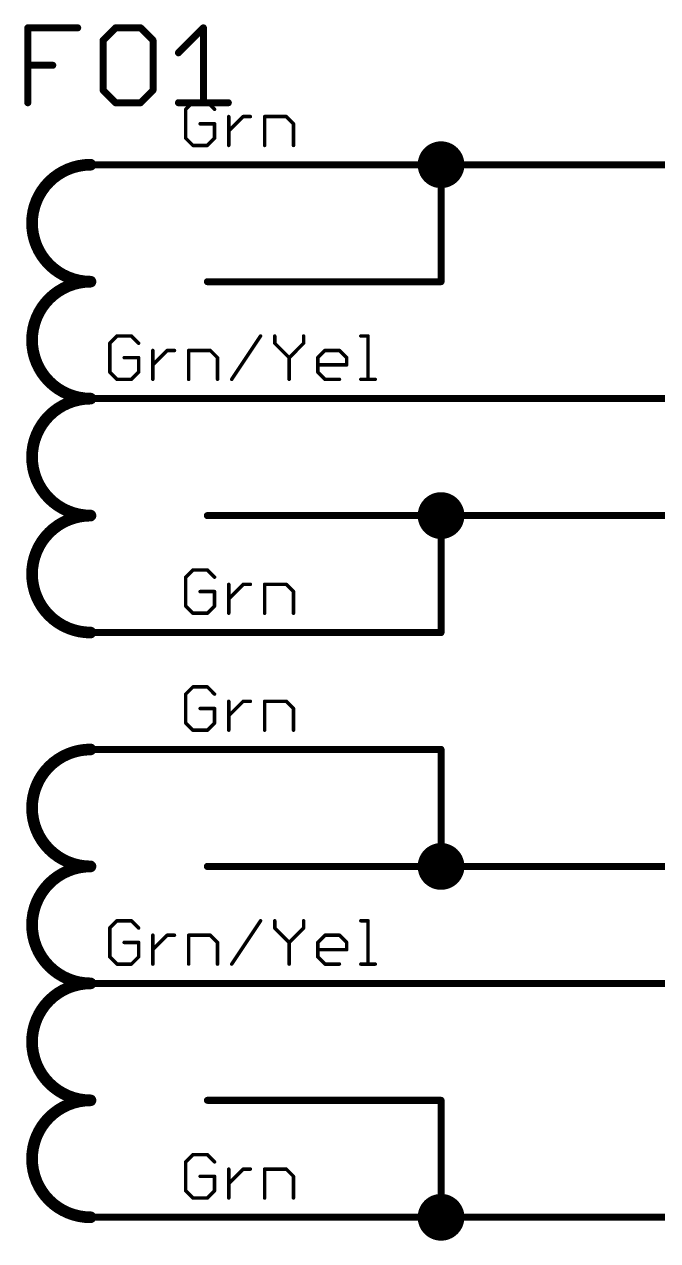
# Model space of a CAD drawing. Extents: x -40 to 215, y -109 to 87.
# Drawn here: x 168.74 to 182.51, y 37.59 to 64.01 of the extents above; entities that cross this region are included whole.
import ezdxf

# ---------------------------------------------------------------- set-up
doc = ezdxf.new("R2010")
doc.units = 0
for name, color, linetype in [('91', 94, 'CONTINUOUS'), ('94', 14, 'CONTINUOUS'), ('95', 251, 'CONTINUOUS')]:
    doc.layers.add(name, color=color, linetype=linetype)

msp = doc.modelspace()

# ---------------------------------------------------------------- linework, layer by layer
at = {"layer": '91'}
for points, const_width in [([(177.8, 60.706, 1), (177.8, 61.214, 1), (177.8, 60.706)], 0.508), ([(175.26, 60.9981, 1), (175.26, 60.9219)], 0.0762), ([(177.8381, 60.96, 1), (177.7619, 60.96)], 0.0762), ([(177.8, 60.9981, 1), (177.8, 60.9219)], 0.0762), ([(177.8, 60.9219, 1), (177.8, 60.9981)], 0.0762), ([(175.26, 58.4581, 1), (175.26, 58.3819)], 0.0762), ([(177.7619, 58.42, 1), (177.8381, 58.42)], 0.0762), ([(177.8, 58.3819, 1), (177.8, 58.4581)], 0.0762), ([(175.26, 55.9181, 1), (175.26, 55.8419)], 0.0762), ([(177.8, 53.086, 1), (177.8, 53.594, 1), (177.8, 53.086)], 0.508), ([(175.26, 53.3781, 1), (175.26, 53.3019)], 0.0762), ([(177.8381, 53.34, 1), (177.7619, 53.34)], 0.0762), ([(177.8, 53.3781, 1), (177.8, 53.3019)], 0.0762), ([(177.8, 53.3019, 1), (177.8, 53.3781)], 0.0762), ([(175.26, 50.8381, 1), (175.26, 50.7619)], 0.0762), ([(177.7619, 50.8, 1), (177.8381, 50.8)], 0.0762), ([(177.8, 50.7619, 1), (177.8, 50.8381)], 0.0762), ([(175.26, 48.2981, 1), (175.26, 48.2219)], 0.0762), ([(177.8381, 48.26, 1), (177.7619, 48.26)], 0.0762), ([(177.8, 48.2219, 1), (177.8, 48.2981)], 0.0762), ([(177.8, 45.466, 1), (177.8, 45.974, 1), (177.8, 45.466)], 0.508), ([(175.26, 45.7581, 1), (175.26, 45.6819)], 0.0762), ([(177.8, 45.7581, 1), (177.8, 45.6819)], 0.0762), ([(177.7619, 45.72, 1), (177.8381, 45.72)], 0.0762), ([(177.8, 45.6819, 1), (177.8, 45.7581)], 0.0762), ([(175.26, 43.2181, 1), (175.26, 43.1419)], 0.0762), ([(175.26, 40.6781, 1), (175.26, 40.6019)], 0.0762), ([(177.8381, 40.64, 1), (177.7619, 40.64)], 0.0762), ([(177.8, 40.6019, 1), (177.8, 40.6781)], 0.0762), ([(177.8, 37.846, 1), (177.8, 38.354, 1), (177.8, 37.846)], 0.508), ([(175.26, 38.1381, 1), (175.26, 38.0619)], 0.0762), ([(177.8, 38.1381, 1), (177.8, 38.0619)], 0.0762), ([(177.7619, 38.1, 1), (177.8381, 38.1)], 0.0762), ([(177.8, 38.0619, 1), (177.8, 38.1381)], 0.0762)]:
    msp.add_lwpolyline(points, format="xyb", dxfattribs=dict(at, const_width=const_width))
at = {"layer": '91', "const_width": 0.1524}
for points in [[(175.26, 60.96), (177.8, 60.96)], [(177.8, 60.96), (177.8, 58.42)], [(182.88, 60.96), (177.8, 60.96)], [(177.8, 58.42), (175.26, 58.42)], [(175.26, 55.88), (200.66, 55.88)], [(175.26, 53.34), (177.8, 53.34)], [(177.8, 53.34), (177.8, 50.8)], [(182.88, 53.34), (177.8, 53.34)], [(177.8, 50.8), (175.26, 50.8)], [(175.26, 48.26), (177.8, 48.26)], [(177.8, 48.26), (177.8, 45.72)], [(177.8, 45.72), (175.26, 45.72)], [(182.88, 45.72), (177.8, 45.72)], [(200.66, 43.18), (175.26, 43.18)], [(175.26, 40.64), (177.8, 40.64)], [(177.8, 40.64), (177.8, 38.1)], [(177.8, 38.1), (175.26, 38.1)], [(182.88, 38.1), (177.8, 38.1)]]:
    msp.add_lwpolyline(points, dxfattribs=at)
at = {"layer": '94'}
for points, const_width in [([(172.4069, 62.3197), (172.2501, 62.1629)], 0.0762), ([(172.7204, 62.3197), (172.4069, 62.3197)], 0.0762), ([(172.8772, 62.1629), (172.7204, 62.3197)], 0.0762), ([(172.2501, 62.1629), (172.2501, 61.5359)], 0.0762), ([(172.8772, 61.8494), (172.5636, 61.8494)], 0.0762), ([(172.8772, 61.5359), (172.8772, 61.8494)], 0.0762), ([(173.1856, 61.3791), (173.1856, 62.0062)], 0.0762), ([(173.1856, 61.6926), (173.4992, 62.0062)], 0.0762), ([(173.4992, 62.0062), (173.6559, 62.0062)], 0.0762), ([(173.9652, 61.3791), (173.9652, 62.0062)], 0.0762), ([(173.9652, 62.0062), (174.4355, 62.0062)], 0.0762), ([(174.4355, 62.0062), (174.5923, 61.8494)], 0.0762), ([(174.5923, 61.8494), (174.5923, 61.3791)], 0.0762), ([(172.2501, 61.5359), (172.4069, 61.3791)], 0.0762), ([(172.7204, 61.3791), (172.8772, 61.5359)], 0.0762), ([(172.4069, 61.3791), (172.7204, 61.3791)], 0.0762), ([(175.26, 60.96), (170.18, 60.96)], 0.1524), ([(175.26, 58.42), (172.72, 58.42)], 0.1524), ([(170.7559, 57.2397), (170.5991, 57.0829)], 0.0762), ([(170.5991, 57.0829), (170.5991, 56.4559)], 0.0762), ([(171.0694, 57.2397), (170.7559, 57.2397)], 0.0762), ([(171.2262, 57.0829), (171.0694, 57.2397)], 0.0762), ([(173.2497, 56.2991), (173.8768, 57.2397)], 0.0762), ([(174.1853, 57.2397), (174.1853, 57.0829)], 0.0762), ([(174.1853, 57.0829), (174.4988, 56.7694)], 0.0762), ([(174.4988, 56.7694), (174.8123, 57.0829)], 0.0762), ([(174.8123, 57.0829), (174.8123, 57.2397)], 0.0762), ([(176.0563, 57.2397), (176.2131, 57.2397)], 0.0762), ([(176.2131, 57.2397), (176.2131, 56.2991)], 0.0762), ([(171.2262, 56.7694), (170.9126, 56.7694)], 0.0762), ([(171.2262, 56.4559), (171.2262, 56.7694)], 0.0762), ([(171.5346, 56.2991), (171.5346, 56.9262)], 0.0762), ([(171.5346, 56.6126), (171.8482, 56.9262)], 0.0762), ([(171.8482, 56.9262), (172.0049, 56.9262)], 0.0762), ([(172.3142, 56.2991), (172.3142, 56.9262)], 0.0762), ([(172.3142, 56.9262), (172.7845, 56.9262)], 0.0762), ([(172.7845, 56.9262), (172.9413, 56.7694)], 0.0762), ([(172.9413, 56.7694), (172.9413, 56.2991)], 0.0762), ([(174.4988, 56.7694), (174.4988, 56.2991)], 0.0762), ([(175.1208, 56.7694), (175.2775, 56.9262)], 0.0762), ([(175.1208, 56.4559), (175.1208, 56.7694)], 0.0762), ([(175.2775, 56.9262), (175.5911, 56.9262)], 0.0762), ([(175.5911, 56.9262), (175.7478, 56.7694)], 0.0762), ([(175.7478, 56.7694), (175.7478, 56.6126)], 0.0762), ([(175.7478, 56.6126), (175.1208, 56.6126)], 0.0762), ([(170.5991, 56.4559), (170.7559, 56.2991)], 0.0762), ([(170.7559, 56.2991), (171.0694, 56.2991)], 0.0762), ([(171.0694, 56.2991), (171.2262, 56.4559)], 0.0762), ([(175.2775, 56.2991), (175.1208, 56.4559)], 0.0762), ([(175.5911, 56.2991), (175.2775, 56.2991)], 0.0762), ([(176.0563, 56.2991), (176.3698, 56.2991)], 0.0762), ([(175.26, 55.88), (170.18, 55.88)], 0.1524), ([(175.26, 53.34), (172.72, 53.34)], 0.1524), ([(172.4069, 52.1597), (172.2501, 52.0029)], 0.0762), ([(172.7204, 52.1597), (172.4069, 52.1597)], 0.0762), ([(172.8772, 52.0029), (172.7204, 52.1597)], 0.0762), ([(172.2501, 52.0029), (172.2501, 51.3759)], 0.0762), ([(173.1856, 51.2191), (173.1856, 51.8462)], 0.0762), ([(173.1856, 51.5326), (173.4992, 51.8462)], 0.0762), ([(173.4992, 51.8462), (173.6559, 51.8462)], 0.0762), ([(173.9652, 51.2191), (173.9652, 51.8462)], 0.0762), ([(173.9652, 51.8462), (174.4355, 51.8462)], 0.0762), ([(174.4355, 51.8462), (174.5923, 51.6894)], 0.0762), ([(172.8772, 51.6894), (172.5636, 51.6894)], 0.0762), ([(172.8772, 51.3759), (172.8772, 51.6894)], 0.0762), ([(174.5923, 51.6894), (174.5923, 51.2191)], 0.0762), ([(172.2501, 51.3759), (172.4069, 51.2191)], 0.0762), ([(172.4069, 51.2191), (172.7204, 51.2191)], 0.0762), ([(172.7204, 51.2191), (172.8772, 51.3759)], 0.0762), ([(175.26, 50.8), (170.18, 50.8)], 0.1524), ([(172.4069, 49.6197), (172.2501, 49.4629)], 0.0762), ([(172.2501, 49.4629), (172.2501, 48.8359)], 0.0762), ([(172.7204, 49.6197), (172.4069, 49.6197)], 0.0762), ([(172.8772, 49.4629), (172.7204, 49.6197)], 0.0762), ([(172.8772, 49.1494), (172.5636, 49.1494)], 0.0762), ([(172.8772, 48.8359), (172.8772, 49.1494)], 0.0762), ([(173.1856, 48.6791), (173.1856, 49.3062)], 0.0762), ([(173.1856, 48.9926), (173.4992, 49.3062)], 0.0762), ([(173.4992, 49.3062), (173.6559, 49.3062)], 0.0762), ([(173.9652, 48.6791), (173.9652, 49.3062)], 0.0762), ([(173.9652, 49.3062), (174.4355, 49.3062)], 0.0762), ([(174.4355, 49.3062), (174.5923, 49.1494)], 0.0762), ([(174.5923, 49.1494), (174.5923, 48.6791)], 0.0762), ([(172.2501, 48.8359), (172.4069, 48.6791)], 0.0762), ([(172.7204, 48.6791), (172.8772, 48.8359)], 0.0762), ([(172.4069, 48.6791), (172.7204, 48.6791)], 0.0762), ([(175.26, 48.26), (170.18, 48.26)], 0.1524), ([(175.26, 45.72), (172.72, 45.72)], 0.1524), ([(170.7559, 44.5397), (170.5991, 44.3829)], 0.0762), ([(170.5991, 44.3829), (170.5991, 43.7559)], 0.0762), ([(171.0694, 44.5397), (170.7559, 44.5397)], 0.0762), ([(171.2262, 44.3829), (171.0694, 44.5397)], 0.0762), ([(173.2497, 43.5991), (173.8768, 44.5397)], 0.0762), ([(174.1853, 44.5397), (174.1853, 44.3829)], 0.0762), ([(174.1853, 44.3829), (174.4988, 44.0694)], 0.0762), ([(174.4988, 44.0694), (174.8123, 44.3829)], 0.0762), ([(174.8123, 44.3829), (174.8123, 44.5397)], 0.0762), ([(176.0563, 44.5397), (176.2131, 44.5397)], 0.0762), ([(176.2131, 44.5397), (176.2131, 43.5991)], 0.0762), ([(171.5346, 43.5991), (171.5346, 44.2262)], 0.0762), ([(171.5346, 43.9126), (171.8482, 44.2262)], 0.0762), ([(171.8482, 44.2262), (172.0049, 44.2262)], 0.0762), ([(172.3142, 43.5991), (172.3142, 44.2262)], 0.0762), ([(172.3142, 44.2262), (172.7845, 44.2262)], 0.0762), ([(172.7845, 44.2262), (172.9413, 44.0694)], 0.0762), ([(175.1208, 44.0694), (175.2775, 44.2262)], 0.0762), ([(175.2775, 44.2262), (175.5911, 44.2262)], 0.0762), ([(175.5911, 44.2262), (175.7478, 44.0694)], 0.0762), ([(171.2262, 44.0694), (170.9126, 44.0694)], 0.0762), ([(171.2262, 43.7559), (171.2262, 44.0694)], 0.0762), ([(172.9413, 44.0694), (172.9413, 43.5991)], 0.0762), ([(174.4988, 44.0694), (174.4988, 43.5991)], 0.0762), ([(175.1208, 43.7559), (175.1208, 44.0694)], 0.0762), ([(175.7478, 43.9126), (175.1208, 43.9126)], 0.0762), ([(175.7478, 44.0694), (175.7478, 43.9126)], 0.0762), ([(170.5991, 43.7559), (170.7559, 43.5991)], 0.0762), ([(170.7559, 43.5991), (171.0694, 43.5991)], 0.0762), ([(171.0694, 43.5991), (171.2262, 43.7559)], 0.0762), ([(175.2775, 43.5991), (175.1208, 43.7559)], 0.0762), ([(175.5911, 43.5991), (175.2775, 43.5991)], 0.0762), ([(176.0563, 43.5991), (176.3698, 43.5991)], 0.0762), ([(175.26, 43.18), (170.18, 43.18)], 0.1524), ([(175.26, 40.64), (172.72, 40.64)], 0.1524), ([(172.4069, 39.4597), (172.2501, 39.3029)], 0.0762), ([(172.7204, 39.4597), (172.4069, 39.4597)], 0.0762), ([(172.8772, 39.3029), (172.7204, 39.4597)], 0.0762), ([(172.2501, 39.3029), (172.2501, 38.6759)], 0.0762), ([(173.1856, 38.5191), (173.1856, 39.1462)], 0.0762), ([(173.1856, 38.8326), (173.4992, 39.1462)], 0.0762), ([(173.4992, 39.1462), (173.6559, 39.1462)], 0.0762), ([(173.9652, 38.5191), (173.9652, 39.1462)], 0.0762), ([(173.9652, 39.1462), (174.4355, 39.1462)], 0.0762), ([(174.4355, 39.1462), (174.5923, 38.9894)], 0.0762), ([(172.8772, 38.9894), (172.5636, 38.9894)], 0.0762), ([(172.8772, 38.6759), (172.8772, 38.9894)], 0.0762), ([(174.5923, 38.9894), (174.5923, 38.5191)], 0.0762), ([(172.2501, 38.6759), (172.4069, 38.5191)], 0.0762), ([(172.7204, 38.5191), (172.8772, 38.6759)], 0.0762), ([(172.4069, 38.5191), (172.7204, 38.5191)], 0.0762), ([(175.26, 38.1), (170.18, 38.1)], 0.1524)]:
    msp.add_lwpolyline(points, dxfattribs=dict(at, const_width=const_width))
for points, const_width in [([(172.4069, 62.3388, 1), (172.4069, 62.3007)], 0.0381), ([(172.4203, 62.3062, 1), (172.3934, 62.3332)], 0.0381), ([(172.7339, 62.3332, 1), (172.7069, 62.3062)], 0.0381), ([(172.7204, 62.3007, 1), (172.7204, 62.3388)], 0.0381), ([(172.2366, 62.1764, 1), (172.2636, 62.1495)], 0.0381), ([(172.2691, 62.1629, 1), (172.2311, 62.1629)], 0.0381), ([(172.8637, 62.1495, 1), (172.8906, 62.1764)], 0.0381), ([(172.5636, 61.8685, 1), (172.5636, 61.8304)], 0.0381), ([(172.8962, 61.8494, 1), (172.8581, 61.8494)], 0.0381), ([(172.8772, 61.8304, 1), (172.8772, 61.8685)], 0.0381), ([(173.2047, 62.0062, 1), (173.1666, 62.0062)], 0.0381), ([(173.4992, 62.0252, 1), (173.4992, 61.9871)], 0.0381), ([(173.5126, 61.9927, 1), (173.4857, 62.0196)], 0.0381), ([(173.6559, 61.9871, 1), (173.6559, 62.0252)], 0.0381), ([(173.9652, 62.0252, 1), (173.9652, 61.9871)], 0.0381), ([(173.9843, 62.0062, 1), (173.9462, 62.0062)], 0.0381), ([(174.449, 62.0196, 1), (174.422, 61.9927)], 0.0381), ([(174.4355, 61.9871, 1), (174.4355, 62.0252)], 0.0381), ([(174.6113, 61.8494, 1), (174.5732, 61.8494)], 0.0381), ([(174.5788, 61.8359, 1), (174.6058, 61.8629)], 0.0381), ([(172.2636, 61.5493, 1), (172.2366, 61.5224)], 0.0381), ([(172.2311, 61.5359, 1), (172.2691, 61.5359)], 0.0381), ([(172.8581, 61.5359, 1), (172.8962, 61.5359)], 0.0381), ([(172.8906, 61.5224, 1), (172.8637, 61.5493)], 0.0381), ([(173.1721, 61.7061, 1), (173.1991, 61.6792)], 0.0381), ([(172.4069, 61.3982, 1), (172.4069, 61.3601)], 0.0381), ([(172.3934, 61.3656, 1), (172.4203, 61.3926)], 0.0381), ([(172.7069, 61.3926, 1), (172.7339, 61.3656)], 0.0381), ([(172.7204, 61.3601, 1), (172.7204, 61.3982)], 0.0381), ([(173.1666, 61.3791, 1), (173.2047, 61.3791)], 0.0381), ([(173.9462, 61.3791, 1), (173.9843, 61.3791)], 0.0381), ([(174.5732, 61.3791, 1), (174.6113, 61.3791)], 0.0381), ([(170.18, 60.96, 1), (170.18, 58.42)], 0.254), ([(170.18, 60.9981, 1), (170.18, 60.9219)], 0.0762), ([(170.18, 60.8965, 1), (170.18, 61.0235)], 0.127), ([(175.26, 60.9219, 1), (175.26, 60.9981)], 0.0762), ([(170.18, 58.42, 1), (170.18, 55.88)], 0.254), ([(170.18, 58.3565, 1), (170.18, 58.4835)], 0.127), ([(170.18, 58.3565, 1), (170.18, 58.4835)], 0.127), ([(172.72, 58.4581, 1), (172.72, 58.3819)], 0.0762), ([(175.26, 58.3819, 1), (175.26, 58.4581)], 0.0762), ([(170.5856, 57.0964, 1), (170.6126, 57.0695)], 0.0381), ([(170.6182, 57.0829, 1), (170.5801, 57.0829)], 0.0381), ([(170.7559, 57.2588, 1), (170.7559, 57.2207)], 0.0381), ([(170.7693, 57.2262, 1), (170.7424, 57.2532)], 0.0381), ([(171.0829, 57.2532, 1), (171.0559, 57.2262)], 0.0381), ([(171.0694, 57.2207, 1), (171.0694, 57.2588)], 0.0381), ([(171.2127, 57.0695, 1), (171.2396, 57.0964)], 0.0381), ([(173.8927, 57.2291, 1), (173.861, 57.2503)], 0.0381), ([(174.2043, 57.2397, 1), (174.1662, 57.2397)], 0.0381), ([(174.1987, 57.0964, 1), (174.1718, 57.0695)], 0.0381), ([(174.1662, 57.0829, 1), (174.2043, 57.0829)], 0.0381), ([(174.8314, 57.2397, 1), (174.7933, 57.2397)], 0.0381), ([(174.7933, 57.0829, 1), (174.8314, 57.0829)], 0.0381), ([(174.8258, 57.0695, 1), (174.7989, 57.0964)], 0.0381), ([(176.0563, 57.2588, 1), (176.0563, 57.2207)], 0.0381), ([(176.2321, 57.2397, 1), (176.194, 57.2397)], 0.0381), ([(176.2131, 57.2207, 1), (176.2131, 57.2588)], 0.0381), ([(170.9126, 56.7885, 1), (170.9126, 56.7504)], 0.0381), ([(171.2452, 56.7694, 1), (171.2071, 56.7694)], 0.0381), ([(171.2262, 56.7504, 1), (171.2262, 56.7885)], 0.0381), ([(171.5537, 56.9262, 1), (171.5156, 56.9262)], 0.0381), ([(171.8482, 56.9452, 1), (171.8482, 56.9071)], 0.0381), ([(171.8616, 56.9127, 1), (171.8347, 56.9396)], 0.0381), ([(172.0049, 56.9071, 1), (172.0049, 56.9452)], 0.0381), ([(172.3142, 56.9452, 1), (172.3142, 56.9071)], 0.0381), ([(172.3333, 56.9262, 1), (172.2952, 56.9262)], 0.0381), ([(172.798, 56.9396, 1), (172.771, 56.9127)], 0.0381), ([(172.7845, 56.9071, 1), (172.7845, 56.9452)], 0.0381), ([(172.9603, 56.7694, 1), (172.9222, 56.7694)], 0.0381), ([(172.9278, 56.7559, 1), (172.9548, 56.7829)], 0.0381), ([(174.5178, 56.7694, 1), (174.4797, 56.7694)], 0.0381), ([(174.4853, 56.7829, 1), (174.5123, 56.7559)], 0.0381), ([(174.4853, 56.7559, 1), (174.5123, 56.7829)], 0.0381), ([(175.1073, 56.7829, 1), (175.1342, 56.7559)], 0.0381), ([(175.1398, 56.7694, 1), (175.1017, 56.7694)], 0.0381), ([(175.2775, 56.9452, 1), (175.2775, 56.9071)], 0.0381), ([(175.291, 56.9127, 1), (175.2641, 56.9396)], 0.0381), ([(175.6045, 56.9396, 1), (175.5776, 56.9127)], 0.0381), ([(175.5911, 56.9071, 1), (175.5911, 56.9452)], 0.0381), ([(175.7669, 56.7694, 1), (175.7288, 56.7694)], 0.0381), ([(175.7344, 56.7559, 1), (175.7613, 56.7829)], 0.0381), ([(171.5211, 56.6261, 1), (171.5481, 56.5992)], 0.0381), ([(175.1208, 56.6317, 1), (175.1208, 56.5936)], 0.0381), ([(175.7288, 56.6126, 1), (175.7669, 56.6126)], 0.0381), ([(175.7478, 56.5936, 1), (175.7478, 56.6317)], 0.0381), ([(170.6126, 56.4693, 1), (170.5856, 56.4424)], 0.0381), ([(170.5801, 56.4559, 1), (170.6182, 56.4559)], 0.0381), ([(170.7559, 56.3182, 1), (170.7559, 56.2801)], 0.0381), ([(170.7424, 56.2856, 1), (170.7693, 56.3126)], 0.0381), ([(171.0559, 56.3126, 1), (171.0829, 56.2856)], 0.0381), ([(171.0694, 56.2801, 1), (171.0694, 56.3182)], 0.0381), ([(171.2071, 56.4559, 1), (171.2452, 56.4559)], 0.0381), ([(171.2396, 56.4424, 1), (171.2127, 56.4693)], 0.0381), ([(171.5156, 56.2991, 1), (171.5537, 56.2991)], 0.0381), ([(172.2952, 56.2991, 1), (172.3333, 56.2991)], 0.0381), ([(172.9222, 56.2991, 1), (172.9603, 56.2991)], 0.0381), ([(173.2339, 56.3097, 1), (173.2656, 56.2885)], 0.0381), ([(174.4797, 56.2991, 1), (174.5178, 56.2991)], 0.0381), ([(175.1342, 56.4693, 1), (175.1073, 56.4424)], 0.0381), ([(175.1017, 56.4559, 1), (175.1398, 56.4559)], 0.0381), ([(175.2775, 56.3182, 1), (175.2775, 56.2801)], 0.0381), ([(175.2641, 56.2856, 1), (175.291, 56.3126)], 0.0381), ([(175.5911, 56.2801, 1), (175.5911, 56.3182)], 0.0381), ([(176.0563, 56.3182, 1), (176.0563, 56.2801)], 0.0381), ([(176.194, 56.2991, 1), (176.2321, 56.2991)], 0.0381), ([(176.3698, 56.2801, 1), (176.3698, 56.3182)], 0.0381), ([(170.18, 55.88, 1), (170.18, 53.34)], 0.254), ([(170.18, 55.8165, 1), (170.18, 55.9435)], 0.127), ([(170.18, 55.8165, 1), (170.18, 55.9435)], 0.127), ([(170.18, 55.9181, 1), (170.18, 55.8419)], 0.0762), ([(175.26, 55.8419, 1), (175.26, 55.9181)], 0.0762), ([(170.18, 53.34, 1), (170.18, 50.8)], 0.254), ([(170.18, 53.2765, 1), (170.18, 53.4035)], 0.127), ([(170.18, 53.2765, 1), (170.18, 53.4035)], 0.127), ([(172.72, 53.3781, 1), (172.72, 53.3019)], 0.0762), ([(175.26, 53.3019, 1), (175.26, 53.3781)], 0.0762), ([(172.4069, 52.1788, 1), (172.4069, 52.1407)], 0.0381), ([(172.4203, 52.1462, 1), (172.3934, 52.1732)], 0.0381), ([(172.7339, 52.1732, 1), (172.7069, 52.1462)], 0.0381), ([(172.7204, 52.1407, 1), (172.7204, 52.1788)], 0.0381), ([(172.2366, 52.0164, 1), (172.2636, 51.9895)], 0.0381), ([(172.2691, 52.0029, 1), (172.2311, 52.0029)], 0.0381), ([(172.8637, 51.9895, 1), (172.8906, 52.0164)], 0.0381), ([(173.2047, 51.8462, 1), (173.1666, 51.8462)], 0.0381), ([(173.4992, 51.8652, 1), (173.4992, 51.8271)], 0.0381), ([(173.5126, 51.8327, 1), (173.4857, 51.8596)], 0.0381), ([(173.6559, 51.8271, 1), (173.6559, 51.8652)], 0.0381), ([(173.9652, 51.8652, 1), (173.9652, 51.8271)], 0.0381), ([(173.9843, 51.8462, 1), (173.9462, 51.8462)], 0.0381), ([(174.449, 51.8596, 1), (174.422, 51.8327)], 0.0381), ([(174.4355, 51.8271, 1), (174.4355, 51.8652)], 0.0381), ([(172.5636, 51.7084, 1), (172.5636, 51.6703)], 0.0381), ([(172.8962, 51.6894, 1), (172.8581, 51.6894)], 0.0381), ([(172.8772, 51.6703, 1), (172.8772, 51.7084)], 0.0381), ([(173.1721, 51.5461, 1), (173.1991, 51.5192)], 0.0381), ([(174.6113, 51.6894, 1), (174.5732, 51.6894)], 0.0381), ([(174.5788, 51.6759, 1), (174.6058, 51.7029)], 0.0381), ([(172.2636, 51.3893, 1), (172.2366, 51.3624)], 0.0381), ([(172.2311, 51.3759, 1), (172.2691, 51.3759)], 0.0381), ([(172.4069, 51.2382, 1), (172.4069, 51.2001)], 0.0381), ([(172.3934, 51.2056, 1), (172.4203, 51.2326)], 0.0381), ([(172.7069, 51.2326, 1), (172.7339, 51.2056)], 0.0381), ([(172.7204, 51.2001, 1), (172.7204, 51.2382)], 0.0381), ([(172.8581, 51.3759, 1), (172.8962, 51.3759)], 0.0381), ([(172.8906, 51.3624, 1), (172.8637, 51.3893)], 0.0381), ([(173.1666, 51.2191, 1), (173.2047, 51.2191)], 0.0381), ([(173.9462, 51.2191, 1), (173.9843, 51.2191)], 0.0381), ([(174.5732, 51.2191, 1), (174.6113, 51.2191)], 0.0381), ([(170.18, 50.8381, 1), (170.18, 50.7619)], 0.0762), ([(170.18, 50.7365, 1), (170.18, 50.8635)], 0.127), ([(175.26, 50.7619, 1), (175.26, 50.8381)], 0.0762), ([(172.2366, 49.4764, 1), (172.2636, 49.4495)], 0.0381), ([(172.2691, 49.4629, 1), (172.2311, 49.4629)], 0.0381), ([(172.4069, 49.6388, 1), (172.4069, 49.6007)], 0.0381), ([(172.4203, 49.6062, 1), (172.3934, 49.6332)], 0.0381), ([(172.7339, 49.6332, 1), (172.7069, 49.6062)], 0.0381), ([(172.7204, 49.6007, 1), (172.7204, 49.6388)], 0.0381), ([(172.8637, 49.4495, 1), (172.8906, 49.4764)], 0.0381), ([(172.5636, 49.1684, 1), (172.5636, 49.1303)], 0.0381), ([(172.8962, 49.1494, 1), (172.8581, 49.1494)], 0.0381), ([(172.8772, 49.1303, 1), (172.8772, 49.1684)], 0.0381), ([(173.2047, 49.3062, 1), (173.1666, 49.3062)], 0.0381), ([(173.4992, 49.3252, 1), (173.4992, 49.2871)], 0.0381), ([(173.5126, 49.2927, 1), (173.4857, 49.3196)], 0.0381), ([(173.6559, 49.2871, 1), (173.6559, 49.3252)], 0.0381), ([(173.9652, 49.3252, 1), (173.9652, 49.2871)], 0.0381), ([(173.9843, 49.3062, 1), (173.9462, 49.3062)], 0.0381), ([(174.449, 49.3196, 1), (174.422, 49.2927)], 0.0381), ([(174.4355, 49.2871, 1), (174.4355, 49.3252)], 0.0381), ([(174.6113, 49.1494, 1), (174.5732, 49.1494)], 0.0381), ([(174.5788, 49.1359, 1), (174.6058, 49.1629)], 0.0381), ([(172.2636, 48.8493, 1), (172.2366, 48.8224)], 0.0381), ([(172.8906, 48.8224, 1), (172.8637, 48.8493)], 0.0381), ([(173.1721, 49.0061, 1), (173.1991, 48.9792)], 0.0381), ([(172.2311, 48.8359, 1), (172.2691, 48.8359)], 0.0381), ([(172.4069, 48.6982, 1), (172.4069, 48.6601)], 0.0381), ([(172.3934, 48.6656, 1), (172.4203, 48.6926)], 0.0381), ([(172.7069, 48.6926, 1), (172.7339, 48.6656)], 0.0381), ([(172.7204, 48.6601, 1), (172.7204, 48.6982)], 0.0381), ([(172.8581, 48.8359, 1), (172.8962, 48.8359)], 0.0381), ([(173.1666, 48.6791, 1), (173.2047, 48.6791)], 0.0381), ([(173.9462, 48.6791, 1), (173.9843, 48.6791)], 0.0381), ([(174.5732, 48.6791, 1), (174.6113, 48.6791)], 0.0381), ([(170.18, 48.26, 1), (170.18, 45.72)], 0.254), ([(170.18, 48.1965, 1), (170.18, 48.3235)], 0.127), ([(170.18, 48.2981, 1), (170.18, 48.2219)], 0.0762), ([(175.26, 48.2219, 1), (175.26, 48.2981)], 0.0762), ([(170.18, 45.72, 1), (170.18, 43.18)], 0.254), ([(170.18, 45.6565, 1), (170.18, 45.7835)], 0.127), ([(170.18, 45.6565, 1), (170.18, 45.7835)], 0.127), ([(172.72, 45.7581, 1), (172.72, 45.6819)], 0.0762), ([(175.26, 45.6819, 1), (175.26, 45.7581)], 0.0762), ([(170.5856, 44.3964, 1), (170.6126, 44.3695)], 0.0381), ([(170.6182, 44.3829, 1), (170.5801, 44.3829)], 0.0381), ([(170.7559, 44.5588, 1), (170.7559, 44.5207)], 0.0381), ([(170.7693, 44.5262, 1), (170.7424, 44.5532)], 0.0381), ([(171.0829, 44.5532, 1), (171.0559, 44.5262)], 0.0381), ([(171.0694, 44.5207, 1), (171.0694, 44.5588)], 0.0381), ([(171.2127, 44.3695, 1), (171.2396, 44.3964)], 0.0381), ([(173.8927, 44.5291, 1), (173.861, 44.5503)], 0.0381), ([(174.2043, 44.5397, 1), (174.1662, 44.5397)], 0.0381), ([(174.1987, 44.3964, 1), (174.1718, 44.3695)], 0.0381), ([(174.1662, 44.3829, 1), (174.2043, 44.3829)], 0.0381), ([(174.8314, 44.5397, 1), (174.7933, 44.5397)], 0.0381), ([(174.7933, 44.3829, 1), (174.8314, 44.3829)], 0.0381), ([(174.8258, 44.3695, 1), (174.7989, 44.3964)], 0.0381), ([(176.0563, 44.5588, 1), (176.0563, 44.5207)], 0.0381), ([(176.2321, 44.5397, 1), (176.194, 44.5397)], 0.0381), ([(176.2131, 44.5207, 1), (176.2131, 44.5588)], 0.0381), ([(171.5537, 44.2262, 1), (171.5156, 44.2262)], 0.0381), ([(171.8482, 44.2452, 1), (171.8482, 44.2071)], 0.0381), ([(171.8616, 44.2127, 1), (171.8347, 44.2396)], 0.0381), ([(172.0049, 44.2071, 1), (172.0049, 44.2452)], 0.0381), ([(172.3142, 44.2452, 1), (172.3142, 44.2071)], 0.0381), ([(172.3333, 44.2262, 1), (172.2952, 44.2262)], 0.0381), ([(172.798, 44.2396, 1), (172.771, 44.2127)], 0.0381), ([(172.7845, 44.2071, 1), (172.7845, 44.2452)], 0.0381), ([(175.2775, 44.2452, 1), (175.2775, 44.2071)], 0.0381), ([(175.291, 44.2127, 1), (175.2641, 44.2396)], 0.0381), ([(175.6045, 44.2396, 1), (175.5776, 44.2127)], 0.0381), ([(175.5911, 44.2071, 1), (175.5911, 44.2452)], 0.0381), ([(170.9126, 44.0885, 1), (170.9126, 44.0504)], 0.0381), ([(171.2452, 44.0694, 1), (171.2071, 44.0694)], 0.0381), ([(171.2262, 44.0504, 1), (171.2262, 44.0885)], 0.0381), ([(171.5211, 43.9261, 1), (171.5481, 43.8992)], 0.0381), ([(172.9603, 44.0694, 1), (172.9222, 44.0694)], 0.0381), ([(172.9278, 44.0559, 1), (172.9548, 44.0829)], 0.0381), ([(174.5178, 44.0694, 1), (174.4797, 44.0694)], 0.0381), ([(174.4853, 44.0829, 1), (174.5123, 44.0559)], 0.0381), ([(174.4853, 44.0559, 1), (174.5123, 44.0829)], 0.0381), ([(175.1073, 44.0829, 1), (175.1342, 44.0559)], 0.0381), ([(175.1398, 44.0694, 1), (175.1017, 44.0694)], 0.0381), ([(175.1208, 43.9317, 1), (175.1208, 43.8936)], 0.0381), ([(175.7669, 44.0694, 1), (175.7288, 44.0694)], 0.0381), ([(175.7288, 43.9126, 1), (175.7669, 43.9126)], 0.0381), ([(175.7344, 44.0559, 1), (175.7613, 44.0829)], 0.0381), ([(175.7478, 43.8936, 1), (175.7478, 43.9317)], 0.0381), ([(170.6126, 43.7693, 1), (170.5856, 43.7424)], 0.0381), ([(170.5801, 43.7559, 1), (170.6182, 43.7559)], 0.0381), ([(170.7559, 43.6181, 1), (170.7559, 43.58)], 0.0381), ([(170.7424, 43.5856, 1), (170.7693, 43.6126)], 0.0381), ([(171.0559, 43.6126, 1), (171.0829, 43.5856)], 0.0381), ([(171.0694, 43.58, 1), (171.0694, 43.6181)], 0.0381), ([(171.2071, 43.7559, 1), (171.2452, 43.7559)], 0.0381), ([(171.2396, 43.7424, 1), (171.2127, 43.7693)], 0.0381), ([(171.5156, 43.5991, 1), (171.5537, 43.5991)], 0.0381), ([(172.2952, 43.5991, 1), (172.3333, 43.5991)], 0.0381), ([(172.9222, 43.5991, 1), (172.9603, 43.5991)], 0.0381), ([(173.2339, 43.6097, 1), (173.2656, 43.5885)], 0.0381), ([(174.4797, 43.5991, 1), (174.5178, 43.5991)], 0.0381), ([(175.1342, 43.7693, 1), (175.1073, 43.7424)], 0.0381), ([(175.1017, 43.7559, 1), (175.1398, 43.7559)], 0.0381), ([(175.2775, 43.6181, 1), (175.2775, 43.58)], 0.0381), ([(175.2641, 43.5856, 1), (175.291, 43.6126)], 0.0381), ([(175.5911, 43.58, 1), (175.5911, 43.6181)], 0.0381), ([(176.0563, 43.6181, 1), (176.0563, 43.58)], 0.0381), ([(176.194, 43.5991, 1), (176.2321, 43.5991)], 0.0381), ([(176.3698, 43.58, 1), (176.3698, 43.6181)], 0.0381), ([(170.18, 43.18, 1), (170.18, 40.64)], 0.254), ([(170.18, 43.2181, 1), (170.18, 43.1419)], 0.0762), ([(170.18, 43.1165, 1), (170.18, 43.2435)], 0.127), ([(170.18, 43.1165, 1), (170.18, 43.2435)], 0.127), ([(175.26, 43.1419, 1), (175.26, 43.2181)], 0.0762), ([(170.18, 40.64, 1), (170.18, 38.1)], 0.254), ([(170.18, 40.5765, 1), (170.18, 40.7035)], 0.127), ([(170.18, 40.5765, 1), (170.18, 40.7035)], 0.127), ([(172.72, 40.6781, 1), (172.72, 40.6019)], 0.0762), ([(175.26, 40.6019, 1), (175.26, 40.6781)], 0.0762), ([(172.4069, 39.4788, 1), (172.4069, 39.4407)], 0.0381), ([(172.4203, 39.4462, 1), (172.3934, 39.4732)], 0.0381), ([(172.7339, 39.4732, 1), (172.7069, 39.4462)], 0.0381), ([(172.7204, 39.4407, 1), (172.7204, 39.4788)], 0.0381), ([(172.2366, 39.3164, 1), (172.2636, 39.2895)], 0.0381), ([(172.2691, 39.3029, 1), (172.2311, 39.3029)], 0.0381), ([(172.8637, 39.2895, 1), (172.8906, 39.3164)], 0.0381), ([(173.2047, 39.1462, 1), (173.1666, 39.1462)], 0.0381), ([(173.4992, 39.1652, 1), (173.4992, 39.1271)], 0.0381), ([(173.5126, 39.1327, 1), (173.4857, 39.1596)], 0.0381), ([(173.6559, 39.1271, 1), (173.6559, 39.1652)], 0.0381), ([(173.9652, 39.1652, 1), (173.9652, 39.1271)], 0.0381), ([(173.9843, 39.1462, 1), (173.9462, 39.1462)], 0.0381), ([(174.449, 39.1596, 1), (174.422, 39.1327)], 0.0381), ([(174.4355, 39.1271, 1), (174.4355, 39.1652)], 0.0381), ([(172.5636, 39.0085, 1), (172.5636, 38.9704)], 0.0381), ([(172.8962, 38.9894, 1), (172.8581, 38.9894)], 0.0381), ([(172.8772, 38.9704, 1), (172.8772, 39.0085)], 0.0381), ([(173.1721, 38.8461, 1), (173.1991, 38.8192)], 0.0381), ([(174.6113, 38.9894, 1), (174.5732, 38.9894)], 0.0381), ([(174.5788, 38.9759, 1), (174.6058, 39.0029)], 0.0381), ([(172.2636, 38.6893, 1), (172.2366, 38.6624)], 0.0381), ([(172.2311, 38.6759, 1), (172.2691, 38.6759)], 0.0381), ([(172.8581, 38.6759, 1), (172.8962, 38.6759)], 0.0381), ([(172.8906, 38.6624, 1), (172.8637, 38.6893)], 0.0381), ([(172.4069, 38.5382, 1), (172.4069, 38.5001)], 0.0381), ([(172.3934, 38.5056, 1), (172.4203, 38.5326)], 0.0381), ([(172.7069, 38.5326, 1), (172.7339, 38.5056)], 0.0381), ([(172.7204, 38.5001, 1), (172.7204, 38.5382)], 0.0381), ([(173.1666, 38.5191, 1), (173.2047, 38.5191)], 0.0381), ([(173.9462, 38.5191, 1), (173.9843, 38.5191)], 0.0381), ([(174.5732, 38.5191, 1), (174.6113, 38.5191)], 0.0381), ([(170.18, 38.1381, 1), (170.18, 38.0619)], 0.0762), ([(170.18, 38.0365, 1), (170.18, 38.1635)], 0.127), ([(175.26, 38.0619, 1), (175.26, 38.1381)], 0.0762)]:
    msp.add_lwpolyline(points, format="xyb", dxfattribs=dict(at, const_width=const_width))
at = {"layer": '95', "const_width": 0.1524}
for points in [[(168.8177, 62.3062), (168.8177, 63.9332)], [(168.8177, 63.9332), (169.9023, 63.9332)], [(170.726, 63.9332), (170.4548, 63.662)], [(171.2683, 63.9332), (170.726, 63.9332)], [(171.5395, 63.662), (171.2683, 63.9332)], [(172.092, 63.3909), (172.6343, 63.9332)], [(172.6343, 63.9332), (172.6343, 62.3062)], [(170.4548, 63.662), (170.4548, 62.5774)], [(171.5395, 62.5774), (171.5395, 63.662)], [(168.8177, 63.1197), (169.36, 63.1197)], [(170.4548, 62.5774), (170.726, 62.3062)], [(171.2683, 62.3062), (171.5395, 62.5774)], [(170.726, 62.3062), (171.2683, 62.3062)], [(172.092, 62.3062), (173.1766, 62.3062)]]:
    msp.add_lwpolyline(points, dxfattribs=at)
at = {"layer": '95', "const_width": 0.0762}
for points in [[(168.8558, 63.9332, 1), (168.7796, 63.9332)], [(168.8177, 63.9713, 1), (168.8177, 63.8951)], [(169.9023, 63.8951, 1), (169.9023, 63.9713)], [(170.726, 63.9713, 1), (170.726, 63.8951)], [(170.7529, 63.9062, 1), (170.699, 63.9601)], [(171.2953, 63.9601, 1), (171.2414, 63.9062)], [(171.2683, 63.8951, 1), (171.2683, 63.9713)], [(172.6724, 63.9332, 1), (172.5962, 63.9332)], [(172.6613, 63.9062, 1), (172.6074, 63.9601)], [(170.4929, 63.662, 1), (170.4167, 63.662)], [(170.4279, 63.689, 1), (170.4818, 63.6351)], [(171.5776, 63.662, 1), (171.5014, 63.662)], [(171.5125, 63.6351, 1), (171.5664, 63.689)], [(172.065, 63.4178, 1), (172.1189, 63.3639)], [(168.8177, 63.1578, 1), (168.8177, 63.0816)], [(169.36, 63.0816, 1), (169.36, 63.1578)], [(170.4818, 62.6043, 1), (170.4279, 62.5504)], [(170.4167, 62.5774, 1), (170.4929, 62.5774)], [(171.5014, 62.5774, 1), (171.5776, 62.5774)], [(171.5664, 62.5504, 1), (171.5125, 62.6043)], [(170.726, 62.3443, 1), (170.726, 62.2681)], [(170.699, 62.2793, 1), (170.7529, 62.3331)], [(171.2414, 62.3331, 1), (171.2953, 62.2793)], [(171.2683, 62.2681, 1), (171.2683, 62.3443)], [(172.092, 62.3443, 1), (172.092, 62.2681)], [(173.1766, 62.2681, 1), (173.1766, 62.3443)], [(168.7796, 62.3062, 1), (168.8558, 62.3062)], [(172.5962, 62.3062, 1), (172.6724, 62.3062)]]:
    msp.add_lwpolyline(points, format="xyb", dxfattribs=at)

doc.saveas('drawing.dxf')
